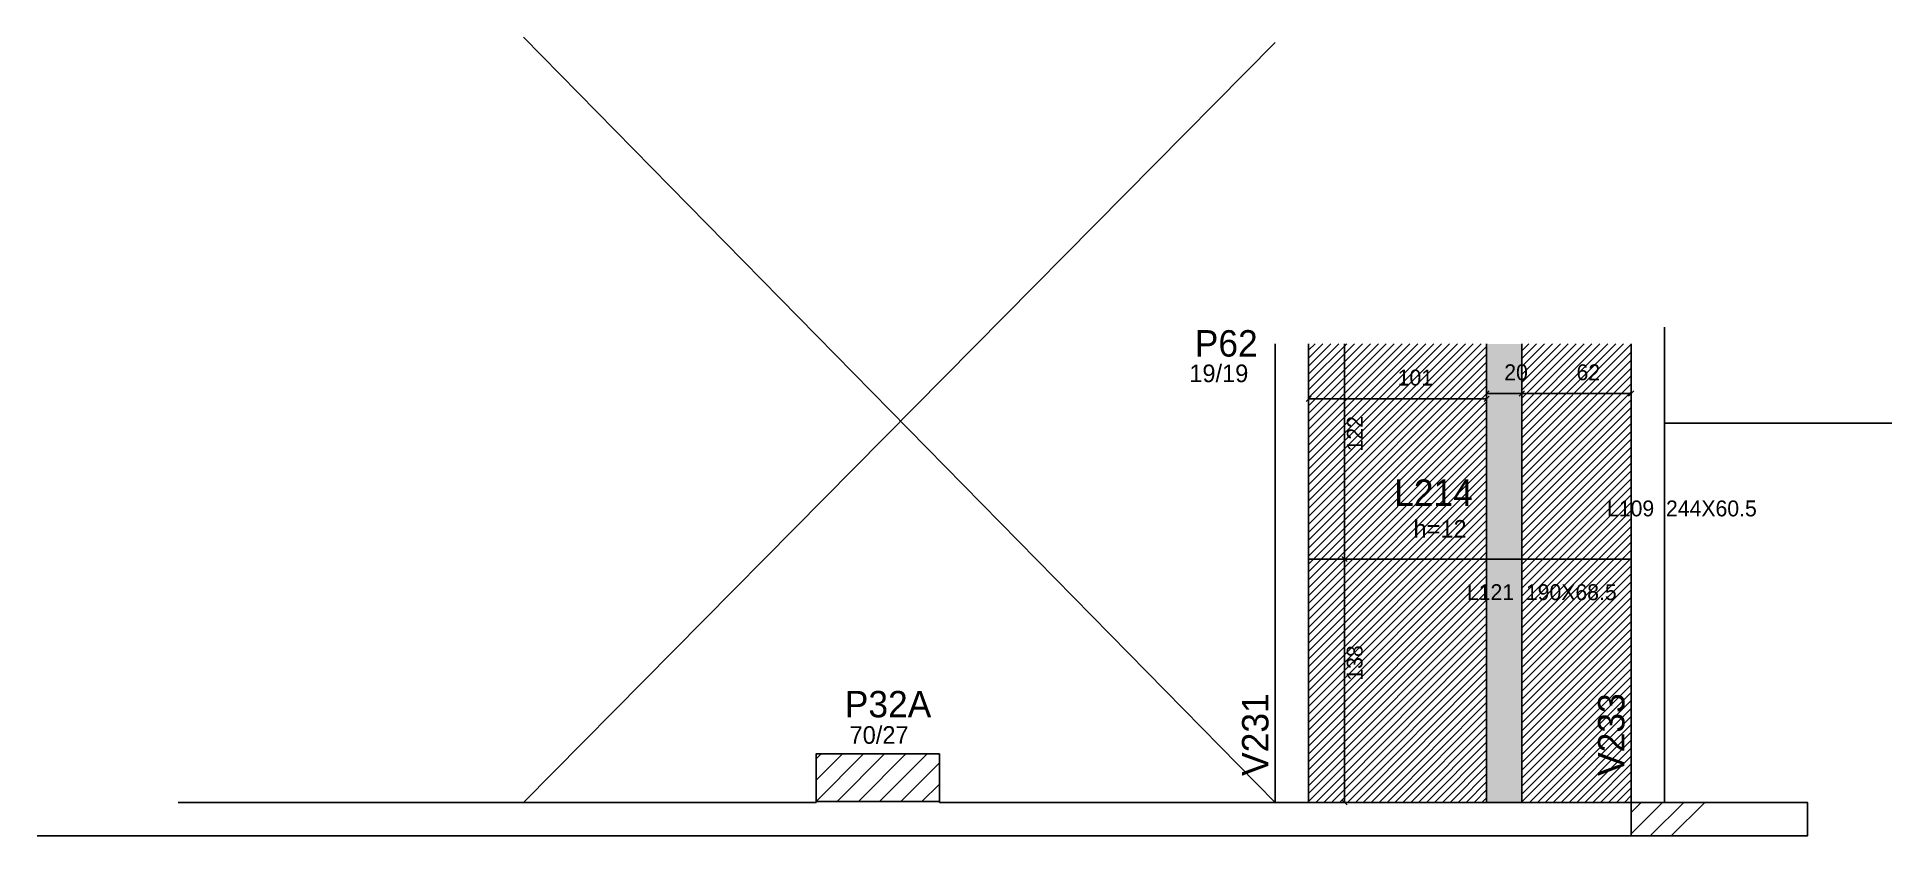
# Model space of a CAD drawing. Header units: metres. Extents: x 4455 to 5507, y 1682 to 2135.
import ezdxf

# ---------------------------------------------------------------- set-up
doc = ezdxf.new("R2010")
doc.units = ezdxf.units.M
for name, color, linetype in [('1', 7, 'Continuous'), ('3', 7, 'Continuous'), ('4', 7, 'Continuous'), ('7', 7, 'Continuous'), ('AUX00', 7, 'Continuous'), ('Hachura', 7, 'Continuous'), ('Painéis', 7, 'Continuous'), ('REAPROVEITAMENTO', 7, 'Continuous')]:
    doc.layers.add(name, color=color, linetype=linetype)

msp = doc.modelspace()

# ---------------------------------------------------------------- hatches: boundary and pattern name
at = {"layer": 'Hachura'}
h = msp.add_hatch(color=7, dxfattribs=at)
h.dxf.hatch_style = 1
h.paths.add_polyline_path([(5297.4, 1700.6), (5277.4, 1700.6), (5277.4, 1960.6), (5297.4, 1960.6), (5297.4, 1700.6)])
at = {"layer": 'REAPROVEITAMENTO'}
h = msp.add_hatch(dxfattribs=at)
h.set_pattern_fill('ANSI31')
h.paths.add_polyline_path([(5297.4, 1960.6), (5297.4, 1700.6), (5359.4, 1700.6), (5359.4, 1960.6), (5297.4, 1960.6)])
h.paths.add_polyline_path([(5277.4, 1700.6), (5277.4, 1960.6), (5176.4, 1960.6), (5176.4, 1700.6), (5277.4, 1700.6)])

# ---------------------------------------------------------------- linework, layer by layer
at = {"layer": '1', "color": 1, "lineweight": 25}
for p, q in [((4730.9, 2134.6), (5157.4, 1700.6)), ((4730.9, 1700.6), (5157.4, 2131.6))]:
    msp.add_line(p, q, dxfattribs=at)
at = {"layer": '3', "color": 3, "lineweight": 25}
for p, q in [((5157.4, 1960.6), (5157.4, 1700.6)), ((5176.4, 1960.6), (5176.4, 1700.6)), ((4896.9, 1701.1), (4923.8, 1728.1)), ((4896.9, 1713.1), (4911.8, 1728.1)), ((4896.9, 1725.2), (4899.8, 1728.1)), ((4908.8, 1701.1), (4935.8, 1728.1)), ((4920.9, 1701.1), (4947.9, 1728.1)), ((4932.9, 1701.1), (4959.9, 1728.1)), ((4944.9, 1701.1), (4966.9, 1723)), ((4956.9, 1701.1), (4966.9, 1711)), ((5359.4, 1682.8), (5377.2, 1700.6)), ((5359.4, 1694.8), (5365.1, 1700.6)), ((5370.2, 1681.6), (5389.2, 1700.6)), ((5382.2, 1681.6), (5401.2, 1700.6))]:
    msp.add_line(p, q, dxfattribs=at)
for points in [[(5378.4, 1700.6), (5378.4, 1970.1)], [(5359.4, 1960.6), (5359.4, 1700.6)], [(4896.9, 1700.6), (4534.9, 1700.6)], [(4896.9, 1701.1), (4896.9, 1700.6)], [(4966.9, 1700.6), (4966.9, 1701.1)], [(5359.4, 1700.6), (4966.9, 1700.6)], [(4454.9, 1681.6), (4931.9, 1681.6)], [(4931.9, 1681.6), (5359.4, 1681.6)]]:
    msp.add_lwpolyline(points, dxfattribs=at)
at = {"layer": '7', "color": 7, "lineweight": 25}
for points in [[(4896.9, 1701.1), (4966.9, 1701.1), (4966.9, 1728.1), (4896.9, 1728.1), (4896.9, 1701.1)], [(5359.4, 1681.6), (5459.4, 1681.6), (5459.4, 1700.6), (5359.4, 1700.6), (5359.4, 1681.6)]]:
    msp.add_lwpolyline(points, dxfattribs=at)
at = {"layer": 'Painéis', "color": 4, "lineweight": 25}
for p, q in [((5196.7, 1838.6), (5196.7, 1960.6)), ((5176.4, 1929.4), (5176.4, 1926.4)), ((5176.4, 1929.4), (5277.4, 1929.4)), ((5277.4, 1932.4), (5297.4, 1932.4)), ((5297.4, 1932.4), (5297.4, 1935.4)), ((5297.4, 1932.4), (5359.4, 1932.4)), ((5196.7, 1700.6), (5196.7, 1838.6))]:
    msp.add_line(p, q, dxfattribs=at)
at = {"layer": 'Painéis', "color": 200, "lineweight": 25}
for p, q in [((5277.4, 1960.6), (5277.4, 1700.6)), ((5297.4, 1960.6), (5297.4, 1700.6)), ((5378.4, 1915.6), (5507.4, 1915.6)), ((5176.4, 1838.6), (5359.4, 1838.6))]:
    msp.add_line(p, q, dxfattribs=at)
at = {"layer": 'Painéis', "color": 0, "lineweight": 25}
for p, q in [((5177.9, 1930.9), (5174.9, 1927.9)), ((5278.9, 1933.9), (5275.9, 1930.9)), ((5275.9, 1927.9), (5278.9, 1930.9)), ((5295.9, 1930.9), (5298.9, 1933.9)), ((5298.9, 1933.9), (5295.9, 1930.9)), ((5357.9, 1930.9), (5360.9, 1933.9)), ((5198.2, 1837.1), (5195.2, 1840.1)), ((5195.2, 1840.1), (5198.2, 1837.1)), ((5195.2, 1702.1), (5198.2, 1699.1))]:
    msp.add_line(p, q, dxfattribs=at)

# ---------------------------------------------------------------- texts
at = {"layer": '3', "color": 3, "lineweight": 25}
for s, p in [('19/19', (5108.7, 1938.9)), ('h=12', (5235.9, 1850.7)), ('70/27', (4915.9, 1733.8))]:
    msp.add_text(s, height=10, dxfattribs=at).set_placement(p)
at = {"layer": '4', "color": 4, "lineweight": 25}
for s, p in [('P62', (5111.8, 1953.4)), ('L214', (5224.9, 1868.7)), ('P32A', (4913.2, 1748.8))]:
    msp.add_text(s, height=15, dxfattribs=at).set_placement(p)
for s, p in [('V231', (5153.6, 1715.6)), ('V233', (5355.6, 1715.6))]:
    msp.add_text(s, height=15, rotation=90, dxfattribs=at).set_placement(p)
at = {"layer": 'AUX00', "color": 7, "lineweight": 25}
for s, p in [('L109 ^J244X60.5', (5345.7, 1862.8)), ('L121 ^J190X68.5', (5266.2, 1815.3))]:
    msp.add_text(s, height=9, dxfattribs=at).set_placement(p)
at = {"layer": 'Painéis', "color": 240, "lineweight": 25}
for s, p in [('20', (5287.4, 1940)), ('62', (5328.4, 1940)), ('101', (5226.9, 1937))]:
    msp.add_text(s, height=9, dxfattribs=at).set_placement(p)
for s, p in [('122', (5207.1, 1899.6)), ('138', (5207, 1769.6))]:
    msp.add_text(s, height=9, rotation=90, dxfattribs=at).set_placement(p)

doc.saveas('drawing.dxf')
